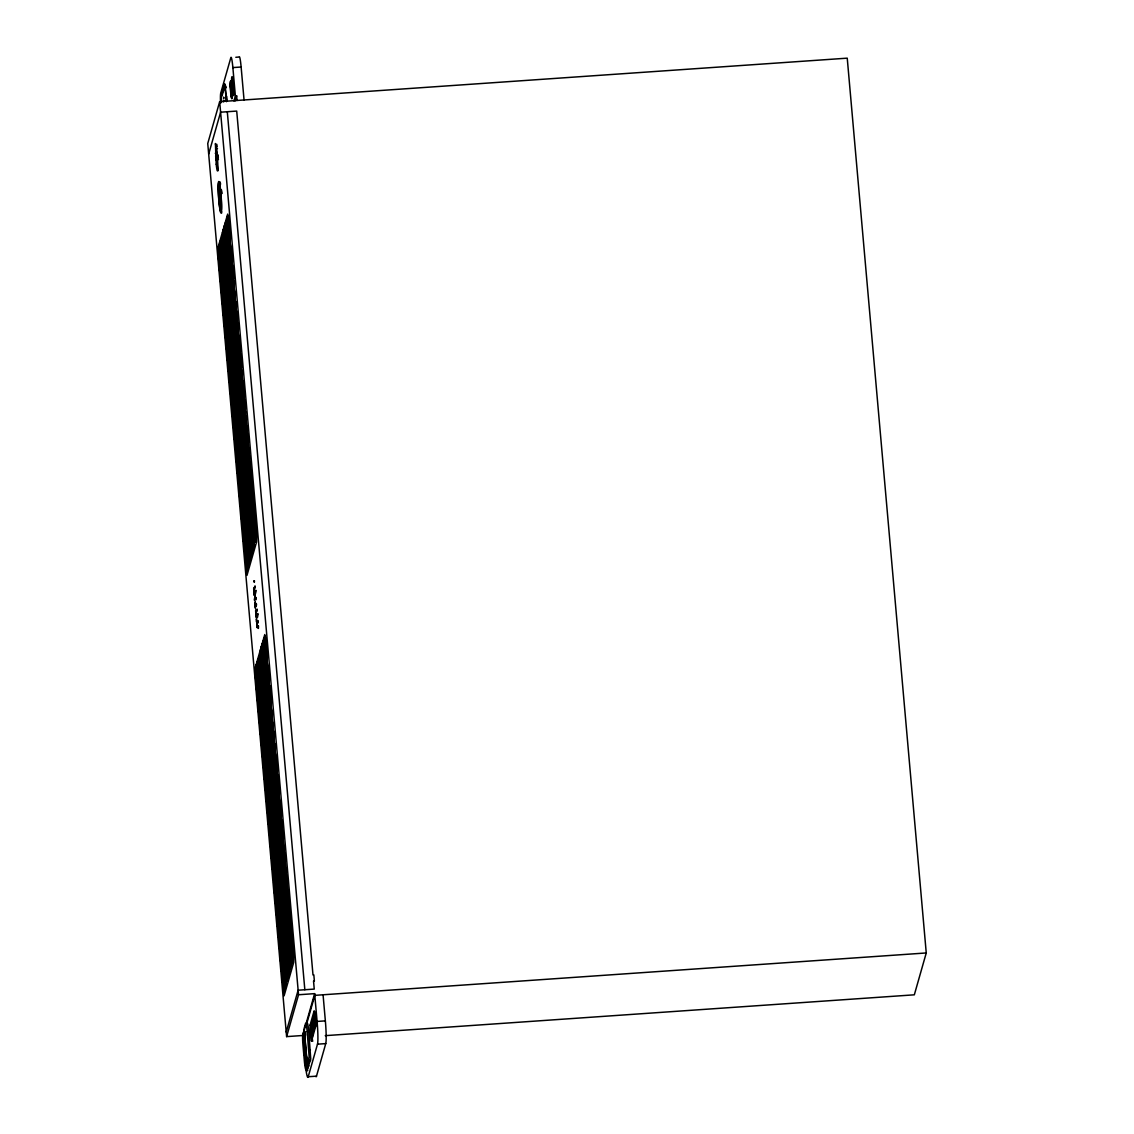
<?xml version="1.0" encoding="UTF-8"?>
<svg xmlns="http://www.w3.org/2000/svg" width="1134" height="1134" viewBox="0 0 1134 1134"><rect width="100%" height="100%" fill="white"/><g stroke="black" fill="none" stroke-linecap="round" stroke-linejoin="round"><path stroke-width="1.5" d="M316.074 1023.166L315.436 1024.215L314.713 1018.304M315.436 1024.215L312.162 1035.711L311.595 1028.354L314.572 1017.212L311.609 1027.361L312.46 1031.77M311.652 1028.453L311.609 1027.418M315.436 1023.35C315.408 1007.389 309.865 1031.43 312.261 1035.555M223.426 101.578L223.511 100.813L223.696 101.663M228.827 221.768L229.876 234.426L229.904 233.122M228.033 320.426L228.118 316.117L229.21 328.378L227.183 318.597L227.098 322.906L228.274 330.859L228.345 326.549M231.152 277.802L231.237 273.478L233.604 295.478L232.513 283.202M231.478 283.939L231.393 288.249L230.315 275.987L232.328 285.754M231.946 256.213L231.917 257.517L231.152 247.226M232.697 265.087L232.612 269.41L231.52 257.135L232.158 258.963M233.831 277.575L233.802 278.865L233.037 268.588M235.957 302.055L235.943 303.359L235.39 301.743M236.708 310.929L236.623 315.238L235.546 302.976L236.17 304.805M237.842 323.417L237.814 324.707L237.261 323.105M237.672 356.969L237.757 352.66L238.934 360.612L238.849 364.921L236.836 355.169L237.913 367.43L237.998 363.121M236.482 461.935L237.119 463.196M239.798 345.629L238.92 335.692M240.564 353.836L240.479 358.146L239.402 345.884L240.025 347.713M238.367 483.24L239.005 484.487M241.698 366.438L241.67 367.614L240.89 357.295M239.614 497.273L239.699 492.964L240.777 505.225L240.153 503.411M240.365 505.892L241.003 507.153M241.74 475.458L241.811 471.134L244.15 493.077L243.073 480.816M242.988 411.798L243.073 407.475L245.383 429.361L244.306 417.099M242.052 481.581L241.967 485.891L240.876 473.629L242.903 483.41M243.314 417.936L243.229 422.245L242.137 409.984L244.15 419.75M243.767 390.209L243.753 391.513L242.988 381.222M241.585 519.599L241.67 515.29L242.747 527.551L242.123 525.737M244.519 399.083L244.987 416.462L243.909 404.2L244.533 406.015M242.322 528.203L242.959 529.465M245.653 411.571L245.624 412.861L245.072 411.259M243.512 541.428L243.03 524.702L243.654 526.516M244.334 550.6L244.958 551.861M265.951 642.213L265.866 646.522L264.761 635.848L293.749 956.288L293.692 962.468L284.095 995.822L255.178 673.695L255.235 667.742L264.775 634.544L265.526 637.421A9.185 0.751 86 0 1 266.008 641.589M265.158 740.871L265.243 736.561L266.419 744.514L266.334 748.823L264.307 739.042L265.399 751.303L265.484 746.994M267.029 653.567L267 654.871L266.235 644.58M268.29 698.246L268.361 693.923L269.538 701.875L269.453 706.198L267.44 696.432L268.517 708.693L268.602 704.384M269.07 676.658L269.041 677.962L268.276 667.671M269.821 685.531L269.736 689.855L268.659 677.579L269.282 679.408M270.955 698.02L270.927 699.309L270.161 689.033M273.096 722.5L273.067 723.804L272.514 722.188M273.833 731.373L273.748 735.683L272.67 723.421L273.294 725.25M274.967 743.847L274.952 745.151L274.4 743.55M274.797 777.414L274.882 773.104L277.32 794.934M275.123 783.566L275.038 787.875L273.96 775.613L275.973 785.366M273.606 882.38L274.244 883.641M276.923 766.074L276.058 756.137M277.688 774.281L277.603 778.59L276.526 766.329L277.15 768.157M275.505 903.685L276.129 904.932M278.822 786.883L278.794 788.059L278.014 777.74M276.739 917.718L276.824 913.409L277.901 925.67L277.277 923.856M277.504 926.336L278.128 927.598M278.865 895.903L278.95 891.579L280.112 899.531L280.027 903.855L278.014 894.074L279.092 906.335M280.112 832.243L280.197 827.919L282.508 849.805L281.43 837.544M280.906 810.654L280.878 811.958L280.112 801.667M279.177 902.026L280.382 916.896L279.304 904.634M280.438 838.38L281.629 853.137L280.537 840.875M278.709 940.043L278.794 935.734L279.871 947.996L279.248 946.181M281.643 819.528L281.558 823.837L280.481 811.575L281.104 813.404M279.446 948.648L280.084 949.909M282.777 832.016L282.763 833.306L282.21 831.704M280.637 961.873L280.722 957.564L281.799 969.825L281.175 967.997M281.459 971.044L282.097 972.306M255.249 605.896L255.164 601.573L255.419 602.565M304.493 1052.026L304.677 1053.826M305.386 1062.473L305.514 1063.168L305.386 1060.956M231.988 97.056L232.002 78.133L233.278 84.398L233.292 94.377L230.854 81.761L230.315 85.617L232.087 97.793M216.07 144.656L217.147 164.175A10.22 0.85 86 0 0 218.167 170.596M305.089 1058.433L305.131 1055.91L305.358 1059.312M305.372 1053.571L305.457 1055.3M304.04 1044.712L303.742 1041.31L303.912 1044.513M305.23 1052.338L304.947 1048.837L305.117 1052.664L304.961 1049.687L305.074 1051.856M230.698 81.974L231.733 97.666M219.358 192.468L220.322 203.695L219.67 199.627M220.407 201.781L219.968 201.611M304.748 1053.699L304.706 1051.998M224.801 83.959L221.399 95.936L221.399 102.528M222.023 95.88L225.099 85.348M307.442 1066.088L309.199 1057.653L307.186 1031.685A11 0.907 86 0 0 305.542 1023.506L304.125 1028.467L307.442 1066.088L309.015 1065.974M306.109 1068.752A13.084 1.077 86 0 0 307.045 1070.368L310.744 1059.071L308.76 1031.586A11 0.907 86 0 0 307.101 1023.407M221.243 102.258A10.192 0.836 86 0 1 221.328 94.009L224.178 84.001A9.88 0.822 86 0 1 225.652 91.344L226.545 101.323M325.245 1035.654L914.33 994.816L926.251 952.957L847.24 58.16L219.67 101.663L207.749 143.508L286.618 1036.618L302.721 1035.498L314.642 993.639L298.54 994.759L286.618 1036.618M223.696 97.34L223.696 98.545L223.71 97.34M208.684 154.04L220.606 112.195L236.708 111.075L312.998 974.956L313.834 974.9L314.373 981.052L313.537 981.108L314.246 989.089L298.129 990.209L286.207 1032.068M216.764 152.239L215.673 156.053L216.027 159.937L216.963 159.866L218.054 156.053L217.104 156.123L216.027 159.937M233.944 100.969L235.376 95.936L232.867 67.586A13.41 1.106 86 0 0 230.854 57.621L220.747 93.101A14.529 1.205 86 0 0 220.549 103.024M235.206 100.869L236.637 95.851L235.376 95.936M219.5 197.855L219.783 196.877L219.798 201.625M219.557 199.556L219.33 196.919M255.76 590.318L255.164 595.123L255.816 590.417M258.339 625.727L258.339 628.434L258.382 625.812M306.109 1069.249A11.879 0.978 86 0 1 304.309 1060.418L302.976 1045.335A8.902 0.737 86 0 1 302.792 1034.662L304.153 1029.913L307.257 1065.195L306.109 1069.249L306.945 1069.192L308.094 1065.124L307.257 1065.195M302.877 1037.199L304.309 1032.181M306.69 1023.804L314.798 995.354L926.251 952.957M312.871 1041.026L311.51 1041.125A8.604 0.709 86 0 1 310.39 1034.52A8.604 0.709 86 0 1 310.092 1025.079L314.161 1010.791A8.789 0.723 86 0 1 315.238 1017.496A8.789 0.723 86 0 1 315.578 1026.837M304.125 1048.468L304.607 1050.169M304.252 1048.511L304.38 1050.339M312.502 1040.062A8.604 0.709 86 0 1 311.609 1032.592A8.604 0.709 86 0 1 311.453 1024.98L315.068 1012.279M304.351 1051.062L304.295 1048.993M313.225 1023.917L314.671 1018.871M312.105 1028.85C321.191 998.289 305.684 1058.447 314.855 1019.764M312.403 1032.195L314.983 1023.123L314.685 1019.778M305.386 1059.326L305.202 1060.673L305.103 1058.617M312.729 1035.852L312.162 1036.306L315.436 1023.889L316.131 1024.782M311.51 1041.125L315.663 1026.412M307.045 1070.368L308.278 1066.017M323.062 994.773L325.359 1020.869A18.952 1.559 86 0 1 325.756 1043.606L316.485 1076.166L308.221 1076.733L317.492 1044.173A18.952 1.559 86 0 0 317.095 1021.451L314.642 993.639M314.487 1017.241L315.38 1017.793M312.19 1036.348L312.063 1035.328M304.677 1047.66L304.734 1048.482L304.677 1044.697L304.663 1047.632M232.215 78.118L232.427 90.082M231.719 98.02L232.257 94.165M305.57 1062.331L305.542 1061.254M235.815 57.281L239.118 57.04A13.41 1.106 86 0 1 241.131 67.019L244.051 99.976M232.867 67.586L241.131 67.019M224.943 85.56L226.431 101.691M221.328 94.009L221.952 93.966A10.192 0.836 86 0 0 221.768 95.61M216.551 148.625L217.53 159.611A10.22 0.85 86 0 1 217.643 170.71A10.22 0.85 86 0 1 216.211 164.232L215.417 143.522L216.551 148.625L217.501 148.568M215.233 153.26L216.183 153.189M217.53 159.611L218.465 159.554M216.211 164.232L217.147 164.175M314.756 1018.573L315.422 1018.162L315.862 1021.493M317.095 1021.451L325.359 1020.869M310.092 1025.079L311.453 1024.98M307.186 1031.685L308.76 1031.586M302.792 1034.662L303.628 1034.591M317.492 1044.173L325.756 1043.606M308.831 1050.282L310.404 1050.169M309.015 1060.559L310.588 1060.46M228.884 221.144A9.185 0.751 86 0 0 228.402 216.977L227.679 214.085L218.097 247.297L218.054 253.251L246.971 575.377L256.567 542.024L256.624 535.843L227.636 215.403L228.742 226.077M230.641 81.776L231.988 92.251M303.969 1046.243L304.281 1047.859L304.096 1045.222L304.479 1053.925M227.225 228.955L228.303 241.216L226.02 220.591L227.112 232.867M224.83 227.65L224.22 225.85L225.297 238.097M225.553 233.547L226.176 235.362L225.099 223.1L226.488 246.447L225.411 234.185M224.603 237.573L225.68 249.834L223.398 229.21L224.475 241.485M223.823 240.536L224.901 252.797L222.618 232.172L223.696 244.448M225.907 252.57L225.269 250.756L226.361 263.017L226.091 247.368L227.169 259.629L226.545 257.815M221.484 240.649L220.861 238.835L221.938 251.096M222.93 244.179L224.008 256.44L221.725 235.815L223.143 259.445L222.066 247.184M222.193 246.262L222.817 248.091M221.13 249.664L222.207 261.94L219.925 241.315L221.002 253.577M235.177 293.068L235.206 306.86L234.114 294.599L234.738 296.413M220.28 252.769L221.357 265.03L219.075 244.42L220.152 256.681M227.112 277.32L226.488 275.491L227.565 287.767L227.254 272.529L228.345 284.804L227.721 282.976M219.415 255.915L220.492 268.191L219.868 266.362M219.301 259.828L218.21 247.566L219.798 271.125L218.72 258.864L219.344 260.678M228.458 286.888L227.835 285.059L228.912 297.335L228.614 282.097L229.692 294.372L229.068 292.544M230.514 294.528L229.876 292.714L230.967 304.975L230.726 289.907L231.818 302.168L231.194 300.354M237.049 314.43L238.509 336.826L237.417 324.565M236.722 317.86L236.099 316.046L237.176 328.307M228.26 298.681L229.337 310.943L226.942 288.716L228.033 300.978M231.279 308.32L230.656 306.506L231.733 318.767L231.464 303.118L232.555 315.38L231.931 313.551M221.385 283.769L220.761 281.955L221.839 294.216L221.456 279.007L222.533 291.282L221.91 289.453M232.725 316.811L232.087 314.983L233.179 327.244L232.98 312.261L234.058 324.522L233.434 322.694M235.631 331.27L236.708 343.531L234.327 321.829L235.418 334.091M225.453 312.445L224.83 310.631L225.921 322.892L225.652 307.81L226.729 320.072L226.105 318.257M232.484 332.73L231.86 330.901L232.938 343.163M233.887 337.436L234.511 339.264M233.094 338.386L233.717 340.2M235.192 345.076L235.815 346.905L234.724 334.629L234.965 349.697L232.626 327.939L233.335 355.679L232.257 343.404L232.881 345.232M235.943 347.84L235.319 346.026L236.411 358.287L236.212 343.29L237.29 355.552L236.666 353.737M233.065 340.257L234.157 352.518L233.533 350.69M229.366 329.81L228.742 327.981L229.833 340.257M230.074 335.423L230.698 337.237L229.621 324.976L231.18 349.825L230.103 337.549M239.742 364.057L239.118 362.228L240.195 374.489L239.94 358.954L241.032 371.215L240.408 369.386M234.355 354.191L233.732 352.376L234.809 364.638L234.511 349.414L235.588 361.675L234.965 359.847M225.397 329.611L224.773 327.783L225.85 340.058M225.935 335.295L226.559 337.11L225.468 324.848L227.183 348.988L226.091 336.727M239.444 375.056L240.521 387.318L238.183 364.737L239.274 376.998M234.979 366.069L234.355 364.241L235.433 376.516L235.135 361.278L236.212 373.554L235.588 371.725M243.98 392.959L243.356 391.131L244.434 403.392M236.326 375.637L235.702 373.809L236.793 386.084M227.296 350.902L226.658 349.088L227.75 361.349L227.452 346.295L228.529 358.557L227.906 356.742M229.451 357.167L228.827 355.353L229.918 367.614L229.649 352.532L230.726 364.808L230.103 362.979M237.701 381.237L238.324 383.051M236.935 381.293L237.573 383.122M239.005 388.877L239.628 390.691L238.537 378.43L238.778 393.498L236.482 370.846L237.97 396.319L236.878 384.043M240.536 404.966L239.898 403.137L240.989 415.413L240.791 400.415L241.868 412.677L241.244 410.862M229.252 372.519L228.629 370.705L229.706 382.966M235.206 390.153L236.297 402.428L233.944 380.471L235.036 392.733M229.777 378.203L230.4 380.018L229.323 367.756L231.038 391.896L229.947 379.635M231.931 391.017L231.308 389.203L232.385 401.464L232.158 386.056L233.25 398.317L232.626 396.503M238.934 411.316L238.31 409.487L239.402 421.763L239.09 406.525L240.167 418.8L239.543 416.972M245.624 433.287L245.001 431.473L246.092 443.734L245.837 428.184L246.914 440.446L246.291 438.631M240.295 420.884L239.671 419.056L240.748 431.331L240.436 416.093L241.528 428.368L240.904 426.54M233.264 400.968L232.64 399.154L233.732 411.415L233.462 396.333L234.54 408.594L233.916 406.78M247.084 441.877L246.461 440.063L247.538 452.324L247.269 436.562L248.346 448.823L247.722 447.009M248.445 451.445L247.807 449.631L248.899 461.892L248.587 447.462L249.537 458.292L248.984 456.69M241.471 431.246L240.847 429.417L241.939 441.693L241.67 426.611L242.747 438.872L242.123 437.058M240.039 432.578L241.117 444.84L240.493 443.025M239.855 434.974L238.778 422.713L240.266 447.788L239.175 435.527L239.798 437.355M233.207 417.766L232.583 415.951L233.661 428.213L233.278 413.003L234.369 425.264L233.746 423.45M242.222 444.868L241.599 443.054L242.676 455.315L242.378 440.091L243.456 452.353L242.832 450.524M248.19 462.388L249.282 474.65L246.985 452.905L248.062 465.167M243.626 453.784L243.002 451.956L244.079 464.217L243.81 448.568L244.901 460.829L244.278 459.015M238.282 438.901L239.359 451.162L236.978 428.198L238.055 440.46M244.972 463.352L244.349 461.524L245.44 473.785M249.523 477.244L248.885 475.415L249.976 487.691L249.721 472.141L250.812 484.402L250.175 482.588M246.404 469.093L247.495 481.355L245.171 458.136L245.483 476.209L246.645 484.161L245.568 471.9M245.624 468.583L246.248 470.397M236.425 449.503L235.801 447.675L236.878 459.936L236.609 444.528L237.701 456.789L237.077 454.961M242.69 468.129L243.767 480.391L241.329 458.561L242.421 470.823M244.746 474.707L245.837 486.968L243.569 464.486L244.66 476.748M251.465 499.555L250.841 497.727L251.932 509.988M248.374 491.419L249.466 503.68L247.084 480.646L248.162 492.921M252.131 504.885L252.754 506.714L251.677 494.452L253.18 518.805L252.102 506.544M239.302 468.98L238.679 467.165L239.756 479.427L239.529 464.061L240.606 476.323L239.983 474.508M246.106 488.825L245.483 486.996L246.574 499.272L246.262 484.034L248.615 506.487L247.524 494.226M246.716 494.481L247.34 496.309M237.644 468.881L238.282 470.695L237.19 458.434L237.502 473.402M253.477 521.952L252.854 520.137L253.931 532.399L253.676 516.849L254.767 529.11L254.144 527.296M241.329 486.996L242.407 499.258L240.025 476.734L241.117 488.995M250.316 513.234L251.394 525.51L249.026 502.957L250.118 515.219M248.062 511.136L247.439 509.308L248.516 521.569M245.043 503.142L246.121 515.417L243.725 493.659L244.816 505.92M249.466 516.041L250.543 528.302L248.218 506.345L249.735 531.123L248.644 518.862M239.628 490.327L240.252 492.142L239.175 479.88L239.387 494.693M248.672 516.792L249.296 518.607M246.971 524.971L248.062 537.232L245.681 515.956L246.758 528.231M250.061 533.533L249.437 531.718L250.529 543.98L250.217 528.756L251.309 541.017L250.671 539.189M243.101 513.957L242.478 512.143L243.569 524.404L243.286 509.322L244.377 521.583L243.753 519.769M241.542 512.837L242.166 514.652L241.074 502.39L241.386 517.359M251.379 544.15L250.756 542.336L251.833 554.597L251.564 539.515L252.655 551.776L252.017 549.962M245.227 531.137L246.305 543.413L243.895 521.555L244.122 536.963L243.484 535.149M244.349 531.988L244.972 533.816M243.597 537.119L244.675 549.38L244.051 547.552M246.532 545.78L245.894 543.951L246.985 556.213L246.744 540.847L247.836 553.108L247.212 551.294M247.949 556.44L247.325 554.611L248.417 566.887L248.176 551.819L249.267 564.08L248.63 562.251M245.497 557.545L246.121 559.36L245.043 547.098L245.341 562.067M265.186 646.111L266.263 658.372L263.981 637.762L265.058 650.023M264.35 649.399L265.441 661.661L263.145 641.036L264.236 653.312M263.428 651.894L264.505 664.155L262.223 643.545L263.627 666.891L262.535 654.63M261.954 648.095L261.344 646.295L262.422 658.542M262.677 653.992L263.301 655.806M261.727 658.018L262.805 670.279L260.522 649.654L261.6 661.93M260.055 664.623L261.146 676.885L258.85 656.26L260.267 679.89L259.19 667.628M263.031 673.015L262.408 671.2L263.485 683.462L263.216 667.813L264.293 680.074L263.669 678.245M258.609 661.094L257.985 659.279L259.062 671.541M259.317 666.707L259.941 668.536M258.254 670.109L259.332 682.385L257.049 661.76L258.127 674.021M272.302 713.513L272.33 727.305L271.239 715.044L271.862 716.858M264.236 697.764L263.612 695.936L264.69 708.211L264.392 692.973L265.469 705.249L264.846 703.42M256.539 676.36L257.616 688.636L256.993 686.807M256.426 680.272L255.334 668.011L256.922 691.57L255.845 679.309L256.468 681.123M265.583 707.332L264.959 705.504L266.051 717.779M267.638 714.973L267.014 713.158L268.092 725.42L267.851 710.352L268.942 722.613L268.319 720.799M274.173 734.875L274.3 748.752L273.223 736.49L273.847 738.305M266.192 712.988L266.816 714.817L265.739 702.541L267.284 728.241L266.192 715.979M263.201 712.166L264.293 724.428L261.855 702.598L262.932 714.859M268.404 728.765L267.78 726.951L268.857 739.212L268.602 723.563L269.679 735.824L269.056 733.996M258.509 704.214L257.886 702.4L258.963 714.661M269.849 737.256L269.226 735.427L270.303 747.689L270.105 732.706L271.196 744.967L270.558 743.139M259.034 709.898L259.658 711.727L258.58 699.451L260.281 723.591L259.204 711.33M262.578 732.89L261.954 731.076L263.045 743.337L262.776 728.255L263.853 740.516L263.23 738.702M269.608 753.174L268.985 751.346L270.062 763.607M271.012 757.881L271.636 759.709M270.218 758.83L270.842 760.645M272.316 765.521L272.94 767.349L271.862 755.074L272.089 770.142L269.764 748.383L270.459 776.124L269.382 763.848L270.005 765.677M273.067 768.285L272.443 766.471L273.535 778.732L273.337 763.735L274.414 775.996L273.79 774.182M266.49 750.254L265.866 748.426L266.958 760.701L266.745 745.421L267.822 757.682L267.199 755.868M270.19 760.701L271.281 772.963L270.657 771.134M276.242 782.673L276.866 784.501M277.532 789.831L278.156 791.66L277.065 779.398L278.539 804.431L277.461 792.17M271.48 774.635L270.856 772.821L271.933 785.082L271.636 769.858L272.713 782.12L272.089 780.291M266.292 760.489L267.369 772.75L264.931 750.921L266.022 763.182M268.517 766.811L269.608 779.072L267.227 757.994L268.304 770.269M262.521 750.056L261.897 748.227L262.989 760.503L262.592 745.293L263.683 757.555L263.06 755.74M272.103 786.514L271.48 784.685L272.557 796.961L272.259 781.723L273.337 793.998L272.713 792.17M275.675 798.875L276.753 811.136L276.129 809.322M275.505 800.179L274.428 787.903L275.59 795.855L275.902 813.943L273.606 791.291L273.521 795.614L275.094 816.764L274.003 804.488M273.464 796.082L272.826 794.254L273.918 806.529M264.42 771.347L263.797 769.532L264.874 781.794L264.576 766.74L265.654 779.001L265.03 777.187M266.589 777.612L265.951 775.798L267.043 788.059L266.773 772.977L267.851 785.252L267.227 783.424M274.825 801.681L275.449 803.496M281.983 823.029L283.415 846.432L282.323 834.17M274.074 801.738L274.697 803.567M281.657 826.459L281.034 824.645L282.111 836.906M266.447 788.201L267.539 800.462L266.901 798.648M266.221 791.22L265.143 778.959L266.83 803.411L265.753 791.149L266.377 792.964M277.66 825.41L277.036 823.582L278.113 835.857L277.915 820.86L278.992 833.121L278.369 831.307M272.33 810.597L273.422 822.873L271.083 800.916L272.16 813.177M281.275 840.195L279.276 830.428L280.353 842.69M269.056 811.462L268.432 809.648L269.509 821.909L269.297 806.501L270.856 831.86L269.764 819.599L270.402 821.413M276.058 831.761L275.434 829.932L276.526 842.208M277.575 836.538L278.652 848.813L278.028 846.985M270.587 816.778L271.664 829.039L271.04 827.225M282.749 853.732L282.125 851.918L283.216 864.179L282.961 848.629L284.039 860.89L283.415 859.076M269.75 816.948L270.374 818.762M276.668 837.416L277.291 839.245M276.795 839.5L277.419 841.329M284.209 862.322L283.585 860.508L284.662 872.769M284.847 867.453L285.47 869.268L284.393 857.006L286.023 882.337L285.711 867.907L286.661 878.737L286.108 877.135M277.972 849.862L278.61 851.691M284.946 870.076L285.57 871.89M277.873 851.776L276.214 826.969L279.063 862.124L278.794 847.055L279.871 859.317L279.248 857.502M277.164 853.023L278.241 865.285L277.617 863.47M276.98 855.419L275.902 843.157L277.391 868.233L276.299 855.972L276.923 857.8M270.331 838.21L269.708 836.396L270.799 848.657L270.402 833.447L271.494 845.709L270.87 843.894M283.174 875.859L284.265 888.12L281.827 866.291L282.905 878.552M279.347 865.313L278.723 863.498L279.8 875.76L279.503 860.536L280.58 872.797L279.956 870.969M285.329 882.833L286.406 895.095L284.11 873.35L285.187 885.611M273.251 851.747L274.329 864.009L271.891 842.179L272.982 854.441M280.75 874.229L280.126 872.4L281.204 884.662L280.934 869.013L282.026 881.274L281.402 879.46M282.097 883.797L281.473 881.969L282.564 894.23L282.295 878.581L284.62 901.799L283.543 889.538M286.647 897.689L286.023 895.86L287.1 908.136M282.749 889.028L283.372 890.842M287.313 903.033L287.937 904.847L286.845 892.586L288.376 917.42L287.285 905.159M272.925 868.12L273.549 869.948M272.684 869.948L271.593 857.687L274.003 880.381L273.733 864.973L274.825 877.234L274.201 875.405M281.062 898.312L282.139 910.574L279.815 888.574L280.892 900.835M288.603 920L287.965 918.171L289.057 930.433M289.255 925.33L289.893 927.158L288.801 914.897L290.304 939.25L289.227 926.988M276.427 889.425L275.803 887.61L276.894 899.872L276.653 884.506L277.745 896.767L277.107 894.953M283.231 909.27L282.607 907.441L283.698 919.717L283.387 904.478L284.478 916.754L283.84 914.925M274.782 889.325L275.406 891.14L274.315 878.878L274.626 893.847M290.602 942.397L289.978 940.582L291.055 952.844L290.8 937.294L291.892 949.555L291.268 947.74M287.441 933.679L288.518 945.954L286.151 923.402L287.242 935.663M285.187 931.581L284.563 929.752L285.64 942.014L285.343 926.79L286.42 939.051L285.796 937.237M276.753 910.772L277.376 912.586L276.299 900.325L276.512 915.138M287.2 953.977L286.562 952.163L287.653 964.424L287.341 949.201L288.433 961.462L287.809 959.633M280.226 934.402L279.602 932.587L280.693 944.849L280.424 929.767L281.501 942.028L280.878 940.214M278.666 933.282L279.29 935.096L278.213 922.835L278.51 937.804M288.504 964.595L287.88 962.78L288.957 975.042L288.688 959.959L289.78 972.221L289.156 970.406M280.778 946.961L280.155 945.146L280.467 960.101M281.473 952.432L282.111 954.261L281.019 942L281.246 957.408L280.622 955.579M283.656 966.225L283.032 964.396L284.11 976.658L283.883 961.292L284.96 973.553L284.336 971.739M285.073 976.884L284.45 975.056L285.541 987.331L285.3 972.263L286.392 984.525L285.768 982.696M282.621 977.99L283.245 979.804L282.168 967.543L282.465 982.512M232.201 78.487L233.08 94.391L232.442 91.826M255.178 605.953L254.881 602.664L254.824 603.94A19.108 1.573 86 0 0 254.881 604.663L254.881 604.706A19.349 1.602 86 0 0 254.966 605.599L255.363 608.278L255.433 605.91A9.582 0.794 86 0 1 255.348 604.365L255.49 604.819A13.835 1.148 86 0 1 255.646 606.704L255.448 602.778M305.386 1053.571C305.854 1059.78 304.663 1050.495 305.386 1055.23M225.411 86.071L225.751 87.928M216.764 144.287L217.246 146.782M220.095 194.623L219.443 190.555L219.316 194.339M305.415 1062.643L305.528 1063.706L305.528 1062.26M236.637 95.851L237.034 100.458M312.261 1028.836L312.559 1032.181M226.729 96.291L227.169 101.28M227.296 111.727L304.833 989.741M305.259 1031.827L305.556 1035.257M307.527 1057.469L307.938 1063.366M302.721 1035.498L303.317 1042.189M303.898 1048.851L304.493 1055.499M219.67 101.663L298.54 994.759M218.054 154.834L218.323 157.98M305.358 1062.601L305.301 1061.622M220.308 195.629L220.591 201.909M305.415 1054.648C305.018 1049.9 305.882 1057.186 305.358 1054.875M219.231 195.218L219.429 196.962M219.358 195.601L219.174 192.326M308.221 1076.733A21.844 1.8 86 0 1 306.052 1070.439M305.471 1065.818A21.844 1.8 86 0 1 305.188 1063.224M316.485 1076.166A21.844 1.8 86 0 1 315.805 1076.449M307.782 1070.312A13.084 1.077 86 0 1 307.201 1070.099M304.181 1033.769A10.107 0.836 86 0 1 304.266 1033.386L303.529 1033.428A10.107 0.836 86 0 0 303.458 1033.811M306.945 1069.192A11.879 0.978 86 0 1 306.421 1069.008M305.599 1064.571A11.879 0.978 86 0 1 305.287 1061.849M225.638 85.929A9.88 0.822 86 0 1 225.907 87.8M305.57 1065.265A13.084 1.077 86 0 1 305.23 1062.26M303.345 1039.098A10.107 0.836 86 0 1 303.345 1035.059M221.768 212.908A15.89 1.318 86 0 1 220.96 210.541M219.145 192.482A15.89 1.318 86 0 1 219.131 183.098M220.053 181.894A15.89 1.318 86 0 1 220.492 183.595M221.357 189.576A15.89 1.318 86 0 1 221.754 193.446M221.697 211.789A14.77 1.219 86 0 1 220.932 209.577M220.52 207.153A14.77 1.219 86 0 1 220.124 204.021M219.259 192.808A14.77 1.219 86 0 1 219.457 182.73M220.109 182.971A14.77 1.219 86 0 1 220.506 184.544M221.314 190.101A14.77 1.219 86 0 1 221.683 193.701M223.852 100.387L223.922 101.252L223.852 100.387M254.101 580.863C254.03 585.144 254.952 579.361 254.101 580.863M254.611 586.873C254.597 591.92 255.83 583.004 254.611 586.873M255.632 598.341C255.589 603.401 256.851 594.542 255.632 598.341M256.128 604.167C256.114 608.519 256.95 602.438 256.128 604.167M256.653 610.007C256.61 615.067 257.872 606.208 256.653 610.007M257.021 616.23C257.078 622.424 259.119 607.781 257.021 616.23M257.673 621.574C257.659 626.62 258.906 617.704 257.673 621.574M253.676 588.759L254.059 595.237L253.86 587.795L253.676 588.759M255.632 610.758L256.015 617.236L255.802 609.794L255.632 610.758M220.095 269.098L221.173 281.36L220.095 269.098M220.96 265.951L222.037 278.213L220.96 265.951M221.81 262.847L222.888 275.123L221.81 262.847M222.321 275.86L223.398 288.121L222.321 275.86M222.08 290.885L223.157 303.147L222.08 290.885M222.746 260.366L223.823 272.628L222.746 260.366M222.647 303.246L223.724 315.507L222.647 303.246M222.944 287.738L224.022 300L222.944 287.738M223.171 272.755L224.248 285.031L223.171 272.755M223.611 257.361L224.688 269.623L223.611 257.361M223.426 300.453L224.518 312.715L223.426 300.453M223.795 284.634L224.872 296.895L223.795 284.634M224.107 270.275L225.184 282.536L224.107 270.275M224.504 253.718L225.581 265.98L224.504 253.718M224.022 313.778L225.099 326.053L224.022 313.778M224.291 297.306L225.382 309.568L224.291 297.306M224.73 282.153L225.808 294.415L224.73 282.153M224.971 267.27L226.049 279.531L224.971 267.27M225.142 294.202L226.233 306.463L225.142 294.202M225.864 263.627L226.942 275.888L225.864 263.627M226.304 231.449L227.381 243.711L226.304 231.449M225.595 279.148L226.672 291.41L225.595 279.148M226.857 217.317L227.934 229.578L226.857 217.317M226.63 260.664L227.721 272.925L226.63 260.664M226.077 291.721L227.169 303.983L226.077 291.721M226.97 244.632L228.062 256.894L226.97 244.632M226.332 321.702L227.424 333.963L226.332 321.702M226.488 305.003L227.58 317.279L226.488 305.003M227.452 257.276L228.529 269.538L227.452 257.276M227.906 242.137L228.983 254.399L227.906 242.137M228.062 225.666L229.139 237.927L228.062 225.666M227.395 301.644L228.473 313.905L227.395 301.644M228.076 269.141L229.153 281.416L228.076 269.141M228.331 254.54L229.422 266.802L228.331 254.54M226.956 333.58L228.047 345.842L226.956 333.58M228.742 238.849L229.819 251.11L228.742 238.849M227.806 330.476L228.898 342.737L227.806 330.476M228.955 266.419L230.046 278.68L228.955 266.419M229.266 252.046L230.344 264.307L229.266 252.046M229.536 235.362L230.627 247.623L229.536 235.362M228.019 358.514L229.096 370.775L228.019 358.514M228.317 343.148L229.394 355.41L228.317 343.148M229.068 295.535L230.159 307.796L229.068 295.535M229.422 278.709L230.514 290.984L229.422 278.709M229.89 263.91L230.967 276.186L229.89 263.91M230.103 248.757L231.18 261.018L230.103 248.757M228.983 313.112L230.074 325.373L228.983 313.112M229.167 340.044L230.245 352.305L229.167 340.044M229.876 309.469L230.953 321.73L229.876 309.469M230.726 260.636L231.804 272.897L230.726 260.636M230.5 321.333L231.591 333.594L230.5 321.333M230.188 364.609L231.265 376.871L230.188 364.609M230.5 349.74L231.577 362.001L230.5 349.74M231.634 286.533L232.711 298.809L231.634 286.533M232.073 270.204L233.15 282.465L232.073 270.204M230.967 334.544L232.045 346.806L230.967 334.544M231.279 318.37L232.357 330.632L231.279 318.37M231.038 361.505L232.116 373.781L231.038 361.505M230.514 391.995L231.605 404.257L230.514 391.995M230.812 376.488L231.889 388.749L230.812 376.488M231.393 346.366L232.484 358.627L231.393 346.366M232.357 300.382L233.434 312.644L232.357 300.382M231.662 373.384L232.739 385.645L231.662 373.384M231.974 359.024L233.051 371.286L231.974 359.024M233.42 279.843L234.497 292.104L233.42 279.843M233.278 297.888L234.369 310.149L233.278 297.888M231.832 402.301L232.909 414.562L231.832 402.301M232.598 370.903L233.675 383.164L232.598 370.903M232.839 356.019L233.93 368.281L232.839 356.019M233.448 324.551L234.525 336.812L233.448 324.551M233.902 309.752L234.993 322.013L233.902 309.752M233.009 382.952L234.1 395.213L233.009 382.952M233.462 367.884L234.554 380.159L233.462 367.884M234.738 306.478L235.829 318.739L234.738 306.478M235.262 319.32L236.34 331.582L235.262 319.32M234.313 393.526L235.39 405.788L234.313 393.526M233.902 424.881L234.993 437.143L233.902 424.881M234.143 409.856L235.234 422.117L234.143 409.856M234.823 377.452L235.9 389.727L234.823 377.452M234.469 437.242L235.56 449.503L234.469 437.242M234.766 421.735L235.858 433.996L234.766 421.735M234.993 406.752L236.085 419.027L234.993 406.752M235.943 357.89L237.034 370.166L235.943 357.89M236.524 327.939L237.601 340.2L236.524 327.939M235.262 434.45L236.34 446.711L235.262 434.45M235.617 418.63L236.708 430.892L235.617 418.63M236.07 387.204L237.148 399.466L236.07 387.204M237.134 340.795L238.225 353.057L237.134 340.795M235.929 404.271L237.02 416.532L235.929 404.271M237.304 367.459L238.381 379.734L237.304 367.459M236.127 431.303L237.204 443.564L236.127 431.303M236.552 416.15L237.644 428.411L236.552 416.15M236.793 401.266L237.885 413.527L236.793 401.266M237.97 337.507L239.047 349.768L237.97 337.507M238.594 349.385L239.671 361.647L238.594 349.385M237.431 413.13L238.509 425.406L237.431 413.13M237.686 397.623L238.764 409.884L237.686 397.623M237.431 441.707L238.509 453.969L237.431 441.707M237.913 425.718L238.99 437.979L237.913 425.718M238.466 394.66L239.543 406.922L238.466 394.66M237.814 470.312L238.905 482.574L237.814 470.312M238.055 455.287L239.132 467.548L238.055 455.287M239.274 391.273L240.365 403.534L239.274 391.273M238.905 452.183L239.983 464.444L238.905 452.183M240.167 388.537L241.244 400.798L240.167 388.537M240.337 371.725L241.414 383.987L240.337 371.725M241.23 368.352L242.322 380.627L241.23 368.352M239.841 449.702L240.918 461.963L239.841 449.702M241.088 386.042L242.18 398.303L241.088 386.042M240.706 446.697L241.797 458.958L240.706 446.697M241.258 412.705L242.336 424.981L241.258 412.705M241.925 382.753L243.002 395.015L241.925 382.753M240.465 461.566L241.542 473.842L240.465 461.566M241.712 397.906L242.804 410.182L241.712 397.906M240.507 489.803L241.599 502.078L240.507 489.803M242.548 394.632L243.64 406.893L242.548 394.632M242.506 423.804L243.597 436.066L242.506 423.804M242.222 454.918L243.3 467.18L242.222 454.918M241.939 499.243L243.03 511.505L241.939 499.243M242.166 484.19L243.257 496.451L242.166 484.19M243.186 436.703L244.278 448.965L243.186 436.703M243.413 420.431L244.49 432.692L243.413 420.431M242.789 496.139L243.881 508.401L242.789 496.139M244.079 433.968L245.157 446.229L244.079 433.968M243.938 477.868L245.015 490.129L243.938 477.868M244.703 445.846L245.78 458.108L244.703 445.846M245.199 413.726L246.291 426.001L245.199 413.726M244.136 506.515L245.227 518.777L244.136 506.515M244.604 490.653L245.681 502.915L244.604 490.653M245.624 443.337L246.716 455.599L245.624 443.337M244.405 533.958L245.497 546.219L244.405 533.958M244.746 518.451L245.823 530.712L244.746 518.451M246.05 455.414L247.141 467.676L246.05 455.414M246.702 426.101L247.666 436.944L246.702 426.101M245.908 500.193L246.985 512.455L245.908 500.193M246.078 528.345L247.155 540.606L246.078 528.345M246.716 497.032L247.793 509.308L246.716 497.032M247.311 465.72L248.389 477.981L247.311 465.72M245.709 560.593L246.787 572.854L245.709 560.593M246.546 512.951L247.637 525.212L246.546 512.951M246.517 557.432L247.595 569.693L246.517 557.432M247.963 477.924L249.041 490.186L247.963 477.924M247.68 538.366L248.771 550.628L247.68 538.366M247.836 522.009L248.913 534.284L247.836 522.009M249.097 459.015L250.175 471.276L249.097 459.015M249.282 488.045L250.359 500.307L249.282 488.045M248.559 535.361L249.636 547.623L248.559 535.361M249.083 548.445L250.16 560.706L249.083 548.445M249.919 500.236L250.997 512.497L249.919 500.236M250.16 484.714L251.252 496.976L250.16 484.714M250.586 470.057L251.55 480.901L250.586 470.057M251.068 481.34L252.145 493.616L251.068 481.34M249.934 545.482L251.025 557.758L249.934 545.482M251.209 509.875L252.301 522.136L251.209 509.875M251.039 525.368L252.117 537.629L251.039 525.368M251.918 522.632L253.01 534.894L251.918 522.632M252.542 492.369L253.506 503.198L252.542 492.369M252.414 536.708L253.492 548.984L252.414 536.708M252.995 503.17L254.087 515.431L252.995 503.17M253.321 533.349L254.399 545.61L253.321 533.349M254.2 530.017L255.292 542.279L254.2 530.017M254.54 514.779L255.504 525.609L254.54 514.779M255.107 526.644L256.185 538.905L255.107 526.644M256.199 664.864L257.276 677.126L256.199 664.864M257.22 689.543L258.297 701.804L257.22 689.543M257.404 673.213L258.481 685.475L257.404 673.213M258.084 686.396L259.162 698.657L258.084 686.396M258.935 683.292L260.012 695.567L258.935 683.292M259.743 652.617L260.82 664.893L259.743 652.617M259.445 696.304L260.522 708.566L259.445 696.304M259.87 680.811L260.948 693.072L259.87 680.811M259.771 723.69L260.848 735.952L259.771 723.69M260.069 708.183L261.146 720.444L260.069 708.183M260.296 693.2L261.373 705.476L260.296 693.2M260.735 677.806L261.812 690.067L260.735 677.806M260.948 660.98L262.025 673.242L260.948 660.98M260.551 720.898L261.642 733.159L260.551 720.898M260.919 705.079L261.997 717.34L260.919 705.079M261.231 690.719L262.308 702.981L261.231 690.719M261.628 674.163L262.705 686.424L261.628 674.163M261.415 717.751L262.507 730.013L261.415 717.751M261.146 734.222L262.223 746.498L261.146 734.222M262.096 687.714L263.173 699.976L262.096 687.714M262.266 714.647L263.357 726.908L262.266 714.647M262.719 699.593L263.811 711.854L262.719 699.593M262.989 684.071L264.066 696.333L262.989 684.071M263.768 681.109L264.846 693.37L263.768 681.109M264.109 665.077L265.186 677.338L264.109 665.077M263.627 725.448L264.704 737.724L263.627 725.448M264.576 677.721L265.654 689.982L264.576 677.721M263.23 757.172L264.307 769.433L263.23 757.172M263.457 742.146L264.548 754.408L263.457 742.146M264.08 709.161L265.158 721.422L264.08 709.161M265.03 662.582L266.107 674.843L265.03 662.582M264.52 722.089L265.611 734.35L264.52 722.089M265.2 689.585L266.277 701.861L265.2 689.585M265.469 674.985L266.547 687.247L265.469 674.985M265.866 659.293L266.944 671.555L265.866 659.293M264.08 754.025L265.172 766.286L264.08 754.025M265.384 719.126L266.462 731.387L265.384 719.126M266.66 655.806L267.752 668.068L266.66 655.806M266.093 686.864L267.17 699.125L266.093 686.864M266.391 672.49L267.468 684.752L266.391 672.49M265.441 763.593L266.518 775.854L265.441 763.593M266.561 699.154L267.638 711.429L266.561 699.154M267.014 684.355L268.092 696.63L267.014 684.355M267.227 669.202L268.304 681.463L267.227 669.202M266.121 733.556L267.199 745.818L266.121 733.556M267 729.913L268.092 742.175L267 729.913M267.851 681.08L268.928 693.342L267.851 681.08M267.624 741.778L268.715 754.039L267.624 741.778M267.071 800.08L268.163 812.341L267.071 800.08M267.312 785.054L268.389 797.315L267.312 785.054M267.624 770.184L268.701 782.446L267.624 770.184M268.758 706.978L269.835 719.254L268.758 706.978M269.197 690.649L270.289 702.91L269.197 690.649M268.092 754.989L269.169 767.25L268.092 754.989M268.404 738.815L269.495 751.077L268.404 738.815M267.638 812.44L268.73 824.701L267.638 812.44M267.936 796.933L269.013 809.194L267.936 796.933M268.163 781.95L269.24 794.225L268.163 781.95M269.651 703.647L270.728 715.923L269.651 703.647M269.481 720.827L270.558 733.088L269.481 720.827M268.786 793.828L269.878 806.09L268.786 793.828M269.098 779.469L270.175 791.73L269.098 779.469M270.402 718.318L271.494 730.594L270.402 718.318M270.544 700.288L271.636 712.549L270.544 700.288M268.956 822.745L270.034 835.007L268.956 822.745M269.963 776.464L271.054 788.725L269.963 776.464M270.572 744.995L271.65 757.257L270.572 744.995M269.722 791.348L270.799 803.609L269.722 791.348M271.04 730.197L272.117 742.458L271.04 730.197M270.147 803.396L271.224 815.658L270.147 803.396M270.587 788.328L271.678 800.604L270.587 788.328M271.465 742.274L272.543 754.535L271.465 742.274M271.862 726.922L272.954 739.184L271.862 726.922M272.387 739.765L273.464 752.026L272.387 739.765M271.267 830.301L272.358 842.562L271.267 830.301M271.437 813.971L272.514 826.232L271.437 813.971M272.755 751.714L273.847 763.976L272.755 751.714M271.026 845.326L272.117 857.587L271.026 845.326M271.947 797.897L273.025 810.172L271.947 797.897M272.117 827.196L273.209 839.472L272.117 827.196M273.067 778.335L274.159 790.611L273.067 778.335M273.648 748.383L274.726 760.645L273.648 748.383M272.387 854.894L273.464 867.156L272.387 854.894M272.741 839.075L273.833 851.336L272.741 839.075M273.053 824.716L274.144 836.977L273.053 824.716M273.195 807.649L274.272 819.91L273.195 807.649M274.258 761.24L275.349 773.501L274.258 761.24M274.541 745.01L275.633 757.271L274.541 745.01M273.677 836.594L274.768 848.856L273.677 836.594M273.932 821.711L275.009 833.972L273.932 821.711M275.094 757.951L276.172 770.213L275.094 757.951M274.102 848.643L275.179 860.904L274.102 848.643M274.556 833.575L275.633 845.851L274.556 833.575M274.811 818.068L275.902 830.329L274.811 818.068M275.307 785.182L276.398 797.443L275.307 785.182M275.718 769.83L276.795 782.091L275.718 769.83M274.556 862.152L275.633 874.413L274.556 862.152M275.59 815.105L276.668 827.366L275.59 815.105M275.038 846.162L276.115 858.424L275.038 846.162M275.406 859.345L276.483 871.607L275.406 859.345M276.568 795.501L277.66 807.762L276.568 795.501M274.938 890.757L276.03 903.018L274.938 890.757M275.179 875.731L276.257 887.993L275.179 875.731M276.413 811.717L277.49 823.979L276.413 811.717M276.03 872.627L277.107 884.889L276.03 872.627M277.291 808.981L278.369 821.243L277.291 808.981M278.354 788.796L279.446 801.072L278.354 788.796M276.965 870.147L278.043 882.408L276.965 870.147M278.213 806.487L279.304 818.748L278.213 806.487M277.164 897.178L278.241 909.44L277.164 897.178M277.589 882.011L278.68 894.287L277.589 882.011M277.83 867.141L278.921 879.403L277.83 867.141M278.383 833.15L279.46 845.425L278.383 833.15M278.851 818.351L279.928 830.627L278.851 818.351M279.049 803.198L280.141 815.459L279.049 803.198M277.632 910.248L278.723 922.509L277.632 910.248M278.454 879.006L279.545 891.267L278.454 879.006M279.673 815.077L280.764 827.338L279.673 815.077M278.454 907.441L279.531 919.702L278.454 907.441M279.644 844.249L280.722 856.51L279.644 844.249M279.347 875.363L280.424 887.624L279.347 875.363M279.063 919.688L280.155 931.95L279.063 919.688M280.311 857.148L281.402 869.409L280.311 857.148M279.914 916.584L281.005 928.845L279.914 916.584M280.197 901.261L281.289 913.522L280.197 901.261M281.204 854.412L282.281 866.674L281.204 854.412M280.693 884.931L281.785 897.192L280.693 884.931M280.849 914.103L281.941 926.365L280.849 914.103M281.26 926.96L282.352 939.221L281.26 926.96M281.728 911.098L282.805 923.359L281.728 911.098M281.87 895.151L282.961 907.413L281.87 895.151M282.749 863.782L283.84 876.043L282.749 863.782M281.544 954.403L282.621 966.664L281.544 954.403M281.87 938.895L282.961 951.157L281.87 938.895M282.168 923.586L283.245 935.862L282.168 923.586M282.692 892.345L283.769 904.606L282.692 892.345M283.826 846.545L284.79 857.389L283.826 846.545M282.352 951.582L283.429 963.857L282.352 951.582M282.805 936.4L283.897 948.676L282.805 936.4M283.032 920.638L284.11 932.899L283.032 920.638M283.202 948.789L284.28 961.051L283.202 948.789M283.67 933.395L284.762 945.657L283.67 933.395M283.84 917.477L284.932 929.752L283.84 917.477M284.209 901.091L285.286 913.366L284.209 901.091M284.436 886.164L285.527 898.426L284.436 886.164M282.834 981.038L283.911 993.299L282.834 981.038M284.095 945.416L285.187 957.677L284.095 945.416M284.648 914.67L285.74 926.932L284.648 914.67M285.088 898.369L286.179 910.63L285.088 898.369M283.642 977.877L284.719 990.138L283.642 977.877M285.499 911.864L286.59 924.125L285.499 911.864M284.818 958.811L285.896 971.073L284.818 958.811M284.96 942.453L286.037 954.729L284.96 942.453M286.222 879.46L287.313 891.721L286.222 879.46M285.768 939.306L286.859 951.568L285.768 939.306M286.406 908.49L287.483 920.751L286.406 908.49M285.683 955.806L286.76 968.067L285.683 955.806M286.59 936.486L287.667 948.747L286.59 936.486M286.207 968.89L287.285 981.151L286.207 968.89M287.044 920.68L288.121 932.942L287.044 920.68M287.71 890.502L288.674 901.346L287.71 890.502M287.072 965.927L288.149 978.203L287.072 965.927M288.192 901.785L289.269 914.061L288.192 901.785M288.164 945.813L289.241 958.074L288.164 945.813M288.334 930.319L289.425 942.581L288.334 930.319M289.042 943.077L290.134 955.338L289.042 943.077M289.666 912.813L290.63 923.643L289.666 912.813M289.539 957.153L290.63 969.428L289.539 957.153M290.12 923.615L291.211 935.876L290.12 923.615M290.446 953.793L291.523 966.055L290.446 953.793M291.325 950.462L292.416 962.723L291.325 950.462M291.679 935.224L292.629 946.054L291.679 935.224M292.232 947.088L293.309 959.35L292.232 947.088M256.638 620.95L257.035 625.259L256.638 620.95M256.412 618.88L257.177 627.541L256.412 618.88M254.867 596.172L254.498 600.212L254.867 596.172M231.563 81.393A9.256 0.765 86 0 0 233.165 95.497A9.256 0.765 86 0 0 232.924 81.903A9.256 0.765 86 0 0 231.563 81.393M230.245 85.291A8.774 0.723 86 0 0 231.761 98.644A8.774 0.723 86 0 0 231.534 85.759A8.774 0.723 86 0 0 230.245 85.291M231.775 81.379A9.256 0.765 86 0 0 233.363 95.483A9.256 0.765 86 0 0 233.136 81.889A9.256 0.765 86 0 0 231.775 81.379M230.457 85.277A8.774 0.723 86 0 0 231.974 98.63A8.774 0.723 86 0 0 231.747 85.745A8.774 0.723 86 0 0 230.457 85.277M218.196 188.768A15.89 1.318 86 0 0 220.932 212.965A15.89 1.318 86 0 0 220.52 189.633A15.89 1.318 86 0 0 218.196 188.768M218.309 189.364A14.77 1.219 86 0 0 220.861 211.845A14.77 1.219 86 0 0 220.478 190.158A14.77 1.219 86 0 0 218.309 189.364"/></g></svg>
